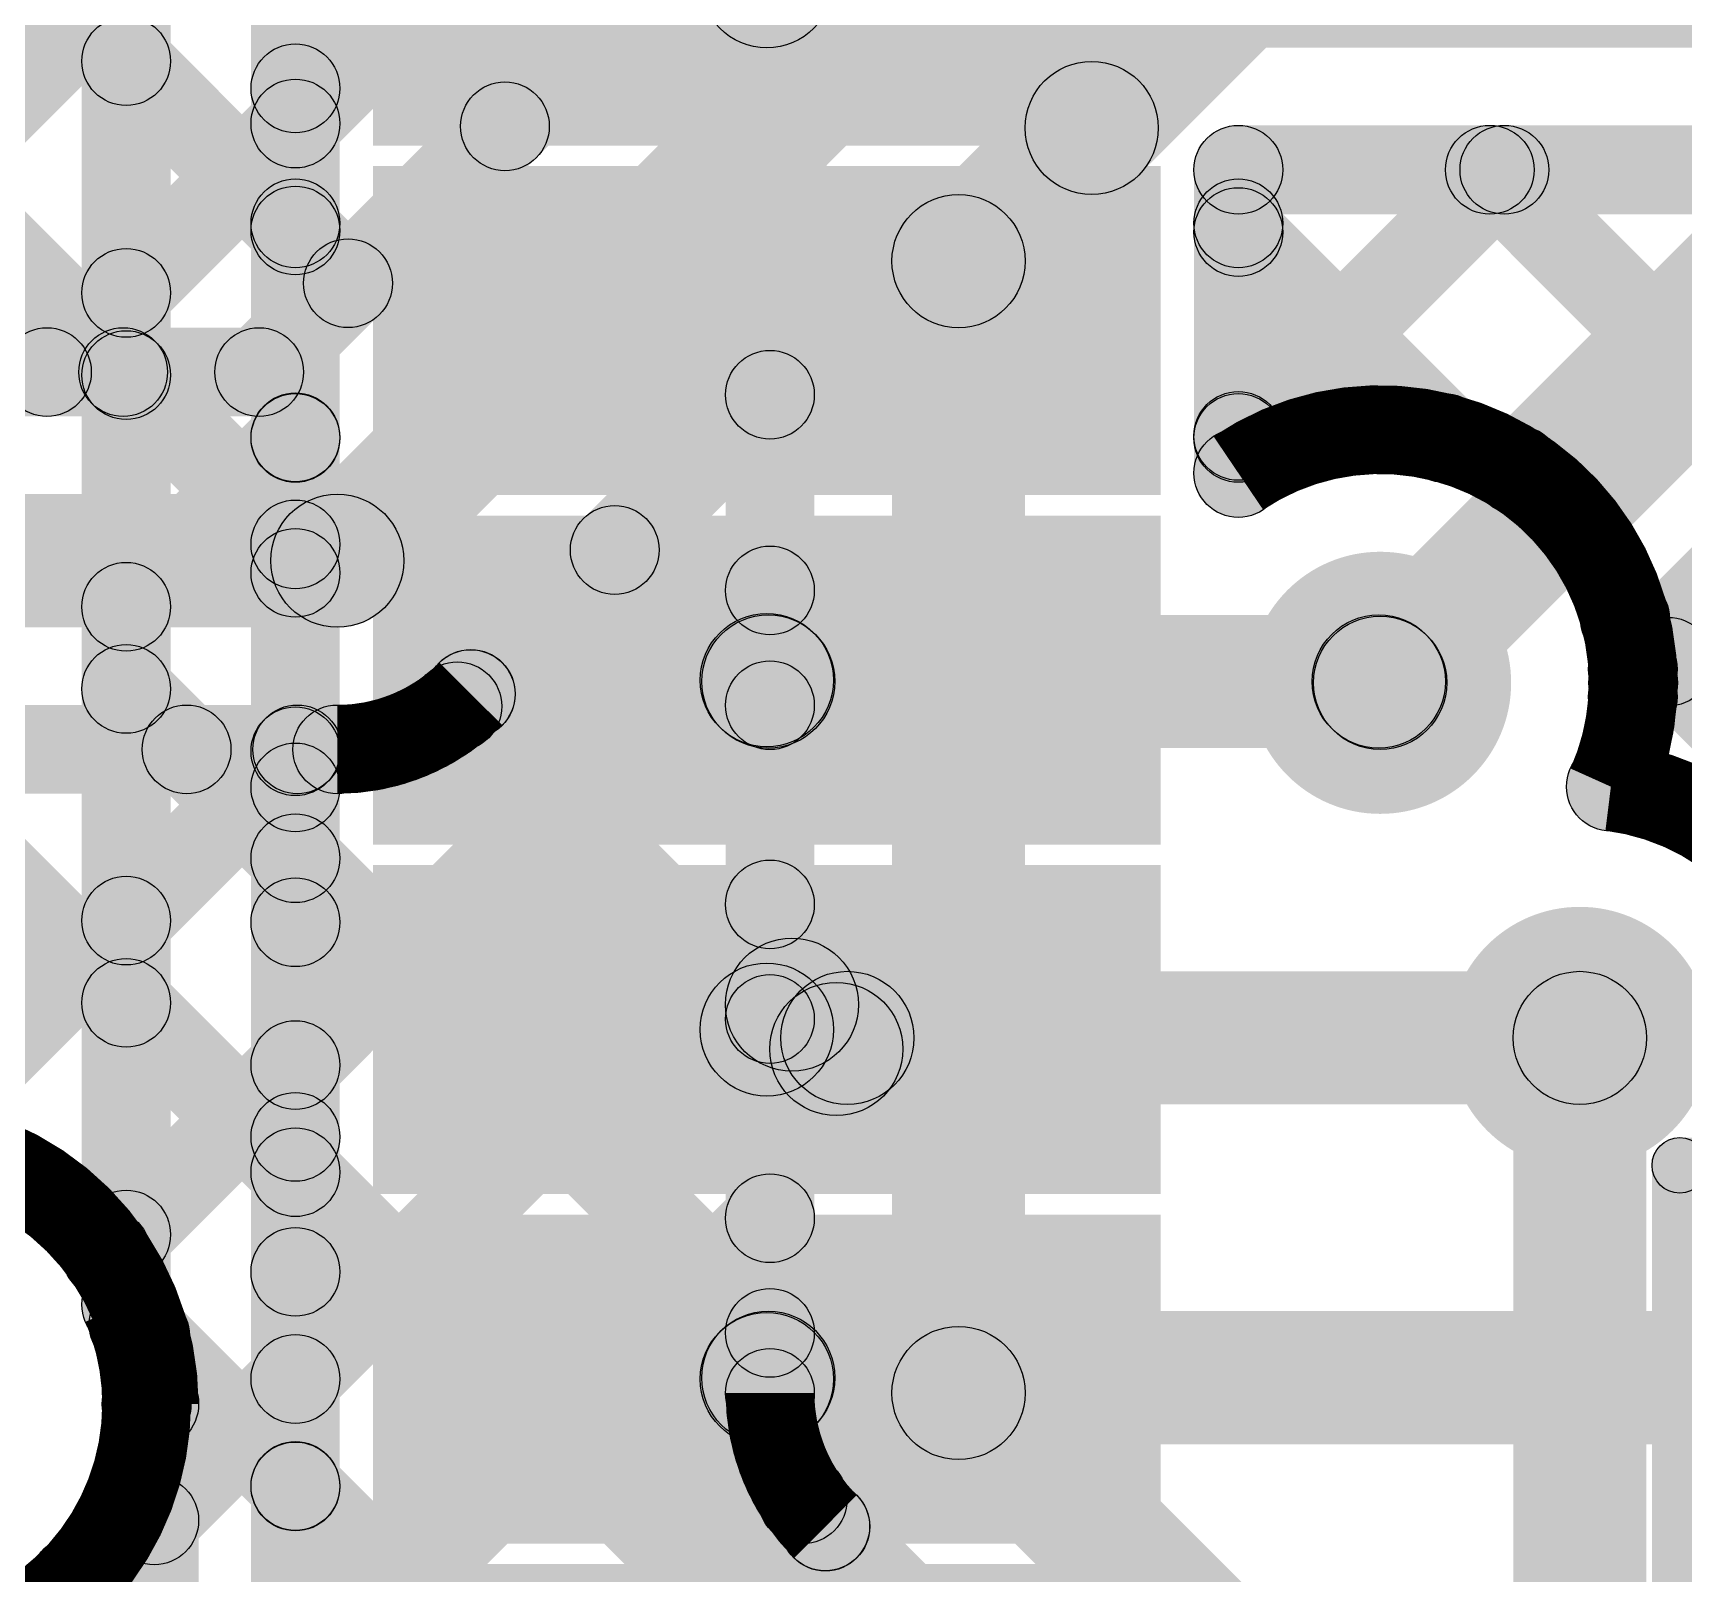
# Model space of a CAD drawing. Header units: millimetres. Extents: x -0.28 to 3.03, y -0.05 to 3.12.
# Drawn here: x 0.7106 to 0.8594, y 2.1537 to 2.2926 of the extents above; entities that cross this region are included whole.
import ezdxf

# ---------------------------------------------------------------- set-up
doc = ezdxf.new("R2010")
doc.units = ezdxf.units.MM
doc.header["$MEASUREMENT"] = 0
for name, color, linetype in [('BottomLayer', 5, 'Continuous'), ('TopLayer', 1, 'Continuous'), ('TopOverlay', 2, 'Continuous'), ('TopPaste', 8, 'Continuous'), ('TopSolder', 216, 'Continuous'), ('ViaHoleLayer', 16, 'Continuous')]:
    doc.layers.add(name, color=color, linetype=linetype)

# ---------------------------------------------------------------- blocks, each defined once
blk = doc.blocks.new('32_TQFP__7X7__28')
at = {"layer": 'TopLayer'}
for points in [[(-0.08957, -0.13583), (-0.06791, -0.13583), (-0.06791, -0.19882), (-0.08957, -0.19882)], [(-0.05807, -0.13583), (-0.03642, -0.13583), (-0.03642, -0.19882), (-0.05807, -0.19882)], [(-0.02657, -0.13583), (-0.00492, -0.13583), (-0.00492, -0.19882), (-0.02657, -0.19882)], [(0.00492, -0.13583), (0.02657, -0.13583), (0.02657, -0.19882), (0.00492, -0.19882)], [(0.03642, -0.13583), (0.05807, -0.13583), (0.05807, -0.19882), (0.03642, -0.19882)]]:
    blk.add_hatch(color=1, dxfattribs=at).paths.add_polyline_path(points)
at = {"layer": 'TopPaste'}
for points in [[(-0.08957, -0.13583), (-0.06791, -0.13583), (-0.06791, -0.19882), (-0.08957, -0.19882)], [(-0.05807, -0.13583), (-0.03642, -0.13583), (-0.03642, -0.19882), (-0.05807, -0.19882)], [(-0.02657, -0.13583), (-0.00492, -0.13583), (-0.00492, -0.19882), (-0.02657, -0.19882)], [(0.00492, -0.13583), (0.02657, -0.13583), (0.02657, -0.19882), (0.00492, -0.19882)], [(0.03642, -0.13583), (0.05807, -0.13583), (0.05807, -0.19882), (0.03642, -0.19882)]]:
    blk.add_hatch(color=8, dxfattribs=at).paths.add_polyline_path(points)
at = {"layer": 'TopSolder'}
for points in [[(-0.12506, -0.13183), (-0.09541, -0.13183), (-0.09541, -0.20282), (-0.12506, -0.20282)], [(-0.09357, -0.13183), (-0.06391, -0.13183), (-0.06391, -0.20282), (-0.09357, -0.20282)], [(-0.06207, -0.13183), (-0.03242, -0.13183), (-0.03242, -0.20282), (-0.06207, -0.20282)], [(-0.03057, -0.13183), (-0.00092, -0.13183), (-0.00092, -0.20282), (-0.03057, -0.20282)], [(0.00092, -0.13183), (0.03057, -0.13183), (0.03057, -0.20282), (0.00092, -0.20282)], [(0.03242, -0.13183), (0.06207, -0.13183), (0.06207, -0.20282), (0.03242, -0.20282)]]:
    blk.add_hatch(color=216, dxfattribs=at).paths.add_polyline_path(points)
blk = doc.blocks.new('R__0603_41')
at = {"layer": 'TopLayer'}
for points in [[(-0.015, 0.0175), (-0.015, -0.0175), (-0.045, -0.0175), (-0.045, 0.0175)], [(0.045, 0.0175), (0.045, -0.0175), (0.015, -0.0175), (0.015, 0.0175)]]:
    blk.add_hatch(color=1, dxfattribs=at).paths.add_polyline_path(points)
at = {"layer": 'TopOverlay'}
h = blk.add_hatch(color=2, dxfattribs=at)
edge = h.paths.add_edge_path()
edge.add_arc((-0.049, 0.021), 0.0025, 0, 360)
h = blk.add_hatch(color=2, dxfattribs=at)
edge = h.paths.add_edge_path()
edge.add_arc((-0.049, 0.021), 0.0025, 0, 360)
for points in [[(-0.049, 0.0185), (-0.049, 0.0235), (0.049, 0.0235), (0.049, 0.0185)], [(-0.0515, 0.021), (-0.0465, 0.021), (-0.0465, -0.021), (-0.0515, -0.021)], [(0.0465, 0.021), (0.0515, 0.021), (0.0515, -0.021), (0.0465, -0.021)], [(-0.049, -0.0235), (-0.049, -0.0185), (0.049, -0.0185), (0.049, -0.0235)]]:
    blk.add_hatch(color=2, dxfattribs=at).paths.add_polyline_path(points)
h = blk.add_hatch(color=2, dxfattribs=at)
edge = h.paths.add_edge_path()
edge.add_arc((0.049, 0.021), 0.0025, 0, 360)
h = blk.add_hatch(color=2, dxfattribs=at)
edge = h.paths.add_edge_path()
edge.add_arc((0.049, 0.021), 0.0025, 0, 360)
h = blk.add_hatch(color=2, dxfattribs=at)
edge = h.paths.add_edge_path()
edge.add_arc((-0.049, -0.021), 0.0025, 0, 360)
h = blk.add_hatch(color=2, dxfattribs=at)
edge = h.paths.add_edge_path()
edge.add_arc((-0.049, -0.021), 0.0025, 0, 360)
h = blk.add_hatch(color=2, dxfattribs=at)
edge = h.paths.add_edge_path()
edge.add_arc((0.049, -0.021), 0.0025, 0, 360)
h = blk.add_hatch(color=2, dxfattribs=at)
edge = h.paths.add_edge_path()
edge.add_arc((0.049, -0.021), 0.0025, 0, 360)
at = {"layer": 'TopPaste'}
for points in [[(-0.015, 0.0175), (-0.015, -0.0175), (-0.045, -0.0175), (-0.045, 0.0175)], [(0.045, 0.0175), (0.045, -0.0175), (0.015, -0.0175), (0.015, 0.0175)]]:
    blk.add_hatch(color=8, dxfattribs=at).paths.add_polyline_path(points)
at = {"layer": 'TopSolder'}
for points in [[(-0.011, 0.0215), (-0.011, -0.0215), (-0.049, -0.0215), (-0.049, 0.0215)], [(0.049, 0.0215), (0.049, -0.0215), (0.011, -0.0215), (0.011, 0.0215)]]:
    blk.add_hatch(color=216, dxfattribs=at).paths.add_polyline_path(points)
at = {"layer": 'TopOverlay'}
for centre in [(-0.049, 0.021), (-0.049, 0.021), (0.049, 0.021), (0.049, 0.021), (-0.049, -0.021), (-0.049, -0.021), (0.049, -0.021), (0.049, -0.021)]:
    blk.add_circle(centre, 0.0025, dxfattribs=at)

msp = doc.modelspace()

# ---------------------------------------------------------------- hatches: boundary and pattern name
at = {"layer": 'BottomLayer'}
for points in [[(0.74224, 2.24076), (0.73376, 2.24924), (0.97876, 2.49424), (0.98724, 2.48576)], [(0.81024, 2.27976), (0.80176, 2.28824), (0.98576, 2.47224), (0.99424, 2.46376)], [(0.83624, 2.22976), (0.82776, 2.23824), (1.02376, 2.43424), (1.03224, 2.42576)], [(0.8576, 2.22991), (0.85195, 2.23556), (1.03221, 2.41583), (1.03787, 2.41017)], [(0.56816, 2.40688), (0.57382, 2.41254), (0.72153, 2.26483), (0.71587, 2.25917)], [(0.73379, 2.25917), (0.72813, 2.26483), (0.77922, 2.31592), (0.78488, 2.31026)], [(0.68637, 2.25917), (0.68072, 2.26483), (0.73094, 2.31505), (0.7366, 2.3094)], [(0.69371, 2.30961), (0.69937, 2.31527), (0.7418, 2.27284), (0.73614, 2.26718)], [(0.71466, 2.25917), (0.709, 2.26483), (0.75923, 2.31505), (0.76488, 2.3094)], [(0.72221, 2.3094), (0.72787, 2.31505), (0.75594, 2.28698), (0.75028, 2.28133)], [(0.806, 2.278), (0.806, 2.29), (0.806, 2.29), (0.806, 2.278)], [(0.79824, 2.26776), (0.78976, 2.27624), (0.80176, 2.28824), (0.81024, 2.27976)], [(0.8, 2.17), (0.788, 2.17), (0.788, 2.272), (0.8, 2.272)], [(0.557, 2.258), (0.557, 2.266), (0.73096, 2.266), (0.73096, 2.258)], [(0.75287, 2.23017), (0.74721, 2.23583), (0.77417, 2.26279), (0.77983, 2.25713)], [(0.781, 2.17), (0.773, 2.17), (0.773, 2.25996), (0.781, 2.25996)], [(0.557, 2.239), (0.557, 2.251), (0.738, 2.251), (0.738, 2.239)], [(0.76018, 2.24314), (0.76584, 2.2488), (0.77983, 2.23481), (0.77417, 2.22916)], [(0.72004, 2.1797), (0.71438, 2.18536), (0.77417, 2.24515), (0.77983, 2.23949)], [(0.832, 2.228), (0.832, 2.24), (0.832, 2.24), (0.832, 2.228)], [(0.85511, 2.23307), (0.86077, 2.23873), (0.94363, 2.15586), (0.93797, 2.15021)], [(0.74599, 2.22906), (0.75164, 2.23471), (0.77983, 2.20653), (0.77417, 2.20087)], [(0.56404, 2.224), (0.56404, 2.232), (0.738, 2.232), (0.738, 2.224)], [(0.6933, 2.22517), (0.69896, 2.23083), (0.83583, 2.09396), (0.83017, 2.0883)], [(0.70171, 2.18965), (0.69605, 2.19531), (0.73157, 2.23083), (0.73723, 2.22517)], [(0.72159, 2.22517), (0.72724, 2.23083), (0.77983, 2.17824), (0.77417, 2.17259)], [(0.72433, 2.15571), (0.71867, 2.16136), (0.77417, 2.21686), (0.77983, 2.21121)], [(0.856, 2.06513), (0.844, 2.06513), (0.844, 2.202), (0.856, 2.202)], [(0.72433, 2.12742), (0.71867, 2.13308), (0.77417, 2.18858), (0.77983, 2.18292)], [(0.71785, 2.17234), (0.7235, 2.178), (0.83117, 2.07034), (0.82551, 2.06468)], [(0.78976, 2.16576), (0.79824, 2.17424), (0.82824, 2.14424), (0.81976, 2.13576)], [(0.7255, 2.12214), (0.7175, 2.12214), (0.7175, 2.169), (0.7255, 2.169)], [(0.33171, 1.70652), (0.32606, 1.71218), (0.77713, 2.16325), (0.78278, 2.15759)], [(0.77917, 2.15513), (0.78483, 2.16079), (0.80405, 2.14156), (0.7984, 2.13591)]]:
    msp.add_hatch(color=5, dxfattribs=at).paths.add_polyline_path(points)
h = msp.add_hatch(color=5, dxfattribs=at)
edge = h.paths.add_edge_path()
edge.add_arc((0.806, 2.284), 0.006, 0, 360)
h = msp.add_hatch(color=5, dxfattribs=at)
edge = h.paths.add_edge_path()
edge.add_arc((0.806, 2.284), 0.006, 0, 360)
h = msp.add_hatch(color=5, dxfattribs=at)
edge = h.paths.add_edge_path()
edge.add_arc((0.806, 2.284), 0.006, 0, 360)
h = msp.add_hatch(color=5, dxfattribs=at)
edge = h.paths.add_edge_path()
edge.add_arc((0.806, 2.284), 0.006, 0, 360)
h = msp.add_hatch(color=5, dxfattribs=at)
edge = h.paths.add_edge_path()
edge.add_arc((0.75311, 2.28415), 0.004, 0, 360)
h = msp.add_hatch(color=5, dxfattribs=at)
edge = h.paths.add_edge_path()
edge.add_arc((0.794, 2.272), 0.006, 0, 360)
h = msp.add_hatch(color=5, dxfattribs=at)
edge = h.paths.add_edge_path()
edge.add_arc((0.794, 2.272), 0.006, 0, 360)
h = msp.add_hatch(color=5, dxfattribs=at)
edge = h.paths.add_edge_path()
edge.add_arc((0.73897, 2.27001), 0.004, 0, 360)
h = msp.add_hatch(color=5, dxfattribs=at)
edge = h.paths.add_edge_path()
edge.add_arc((0.71183, 2.262), 0.004, 0, 360)
h = msp.add_hatch(color=5, dxfattribs=at)
edge = h.paths.add_edge_path()
edge.add_arc((0.7187, 2.262), 0.004, 0, 360)
h = msp.add_hatch(color=5, dxfattribs=at)
edge = h.paths.add_edge_path()
edge.add_arc((0.73096, 2.262), 0.004, 0, 360)
h = msp.add_hatch(color=5, dxfattribs=at)
edge = h.paths.add_edge_path()
edge.add_arc((0.73096, 2.262), 0.004, 0, 360)
h = msp.add_hatch(color=5, dxfattribs=at)
edge = h.paths.add_edge_path()
edge.add_arc((0.777, 2.25996), 0.004, 0, 360)
h = msp.add_hatch(color=5, dxfattribs=at)
edge = h.paths.add_edge_path()
edge.add_arc((0.777, 2.25996), 0.004, 0, 360)
h = msp.add_hatch(color=5, dxfattribs=at)
edge = h.paths.add_edge_path()
edge.add_arc((0.738, 2.245), 0.006, 0, 360)
h = msp.add_hatch(color=5, dxfattribs=at)
edge = h.paths.add_edge_path()
edge.add_arc((0.738, 2.245), 0.006, 0, 360)
h = msp.add_hatch(color=5, dxfattribs=at)
edge = h.paths.add_edge_path()
edge.add_arc((0.76301, 2.24597), 0.004, 0, 360)
h = msp.add_hatch(color=5, dxfattribs=at)
edge = h.paths.add_edge_path()
edge.add_arc((0.777, 2.24232), 0.004, 0, 360)
h = msp.add_hatch(color=5, dxfattribs=at)
edge = h.paths.add_edge_path()
edge.add_arc((0.832, 2.234), 0.01181, 0, 360)
h = msp.add_hatch(color=5, dxfattribs=at)
edge = h.paths.add_edge_path()
edge.add_arc((0.832, 2.234), 0.006, 0, 360)
h = msp.add_hatch(color=5, dxfattribs=at)
edge = h.paths.add_edge_path()
edge.add_arc((0.832, 2.234), 0.006, 0, 360)
h = msp.add_hatch(color=5, dxfattribs=at)
edge = h.paths.add_edge_path()
edge.add_arc((0.832, 2.234), 0.006, 0, 360)
h = msp.add_hatch(color=5, dxfattribs=at)
edge = h.paths.add_edge_path()
edge.add_arc((0.85794, 2.2359), 0.004, 0, 360)
h = msp.add_hatch(color=5, dxfattribs=at)
edge = h.paths.add_edge_path()
edge.add_arc((0.75002, 2.23298), 0.004, 0, 360)
h = msp.add_hatch(color=5, dxfattribs=at)
edge = h.paths.add_edge_path()
edge.add_arc((0.75004, 2.233), 0.004, 0, 360)
h = msp.add_hatch(color=5, dxfattribs=at)
edge = h.paths.add_edge_path()
edge.add_arc((0.75004, 2.233), 0.004, 0, 360)
h = msp.add_hatch(color=5, dxfattribs=at)
edge = h.paths.add_edge_path()
edge.add_arc((0.85478, 2.23273), 0.004, 0, 360)
h = msp.add_hatch(color=5, dxfattribs=at)
edge = h.paths.add_edge_path()
edge.add_arc((0.85478, 2.23273), 0.004, 0, 360)
h = msp.add_hatch(color=5, dxfattribs=at)
edge = h.paths.add_edge_path()
edge.add_arc((0.74882, 2.23188), 0.004, 0, 360)
h = msp.add_hatch(color=5, dxfattribs=at)
edge = h.paths.add_edge_path()
edge.add_arc((0.777, 2.23198), 0.004, 0, 360)
h = msp.add_hatch(color=5, dxfattribs=at)
edge = h.paths.add_edge_path()
edge.add_arc((0.72442, 2.228), 0.004, 0, 360)
h = msp.add_hatch(color=5, dxfattribs=at)
edge = h.paths.add_edge_path()
edge.add_arc((0.7344, 2.228), 0.004, 0, 360)
h = msp.add_hatch(color=5, dxfattribs=at)
edge = h.paths.add_edge_path()
edge.add_arc((0.738, 2.228), 0.004, 0, 360)
h = msp.add_hatch(color=5, dxfattribs=at)
edge = h.paths.add_edge_path()
edge.add_arc((0.738, 2.228), 0.004, 0, 360)
h = msp.add_hatch(color=5, dxfattribs=at)
edge = h.paths.add_edge_path()
edge.add_arc((0.738, 2.228), 0.004, 0, 360)
h = msp.add_hatch(color=5, dxfattribs=at)
edge = h.paths.add_edge_path()
edge.add_arc((0.8528, 2.22464), 0.004, 0, 360)
h = msp.add_hatch(color=5, dxfattribs=at)
edge = h.paths.add_edge_path()
edge.add_arc((0.8528, 2.22464), 0.004, 0, 360)
h = msp.add_hatch(color=5, dxfattribs=at)
edge = h.paths.add_edge_path()
edge.add_arc((0.777, 2.21403), 0.004, 0, 360)
h = msp.add_hatch(color=5, dxfattribs=at)
edge = h.paths.add_edge_path()
edge.add_arc((0.85, 2.202), 0.01181, 0, 360)
h = msp.add_hatch(color=5, dxfattribs=at)
edge = h.paths.add_edge_path()
edge.add_arc((0.777, 2.2037), 0.004, 0, 360)
h = msp.add_hatch(color=5, dxfattribs=at)
edge = h.paths.add_edge_path()
edge.add_arc((0.85, 2.202), 0.006, 0, 360)
h = msp.add_hatch(color=5, dxfattribs=at)
edge = h.paths.add_edge_path()
edge.add_arc((0.777, 2.18575), 0.004, 0, 360)
h = msp.add_hatch(color=5, dxfattribs=at)
edge = h.paths.add_edge_path()
edge.add_arc((0.71721, 2.18253), 0.004, 0, 360)
h = msp.add_hatch(color=5, dxfattribs=at)
edge = h.paths.add_edge_path()
edge.add_arc((0.72067, 2.17517), 0.004, 0, 360)
h = msp.add_hatch(color=5, dxfattribs=at)
edge = h.paths.add_edge_path()
edge.add_arc((0.777, 2.17542), 0.004, 0, 360)
h = msp.add_hatch(color=5, dxfattribs=at)
edge = h.paths.add_edge_path()
edge.add_arc((0.794, 2.17), 0.006, 0, 360)
h = msp.add_hatch(color=5, dxfattribs=at)
edge = h.paths.add_edge_path()
edge.add_arc((0.794, 2.17), 0.006, 0, 360)
h = msp.add_hatch(color=5, dxfattribs=at)
edge = h.paths.add_edge_path()
edge.add_arc((0.7215, 2.169), 0.004, 0, 360)
h = msp.add_hatch(color=5, dxfattribs=at)
edge = h.paths.add_edge_path()
edge.add_arc((0.7215, 2.169), 0.004, 0, 360)
h = msp.add_hatch(color=5, dxfattribs=at)
edge = h.paths.add_edge_path()
edge.add_arc((0.777, 2.17), 0.004, 0, 360)
h = msp.add_hatch(color=5, dxfattribs=at)
edge = h.paths.add_edge_path()
edge.add_arc((0.777, 2.17), 0.004, 0, 360)
h = msp.add_hatch(color=5, dxfattribs=at)
edge = h.paths.add_edge_path()
edge.add_arc((0.777, 2.17), 0.004, 0, 360)
h = msp.add_hatch(color=5, dxfattribs=at)
edge = h.paths.add_edge_path()
edge.add_arc((0.77996, 2.16042), 0.004, 0, 360)
h = msp.add_hatch(color=5, dxfattribs=at)
edge = h.paths.add_edge_path()
edge.add_arc((0.7215, 2.15853), 0.004, 0, 360)
h = msp.add_hatch(color=5, dxfattribs=at)
edge = h.paths.add_edge_path()
edge.add_arc((0.78198, 2.15798), 0.004, 0, 360)
h = msp.add_hatch(color=5, dxfattribs=at)
edge = h.paths.add_edge_path()
edge.add_arc((0.782, 2.15796), 0.004, 0, 360)
h = msp.add_hatch(color=5, dxfattribs=at)
edge = h.paths.add_edge_path()
edge.add_arc((0.782, 2.15796), 0.004, 0, 360)
at = {"layer": 'TopLayer'}
for points in [[(0.72297, 2.17799), (0.71497, 2.17799), (0.71497, 2.32347), (0.72297, 2.32347)], [(0.73823, 2.28757), (0.73023, 2.28757), (0.73023, 2.3069), (0.73823, 2.3069)], [(0.77672, 2.29123), (0.77672, 2.30323), (1.03477, 2.30323), (1.03477, 2.29123)], [(0.71614, 2.28719), (0.72179, 2.29285), (0.73706, 2.27758), (0.7314, 2.27193)], [(0.73823, 2.27541), (0.73023, 2.27541), (0.73023, 2.28757), (0.73823, 2.28757)], [(0.73823, 2.27541), (0.73023, 2.27541), (0.73023, 2.28757), (0.73823, 2.28757)], [(0.72179, 2.26631), (0.71614, 2.27197), (0.7314, 2.28723), (0.73706, 2.28157)], [(0.82205, 2.25343), (0.81639, 2.25908), (0.84037, 2.28306), (0.84603, 2.27741)], [(0.81922, 2.27623), (0.81922, 2.28423), (1.02772, 2.28423), (1.02772, 2.27623)], [(0.83906, 2.27741), (0.84471, 2.28306), (0.91627, 2.21151), (0.91061, 2.20585)], [(0.84723, 2.25032), (0.84157, 2.25598), (0.86866, 2.28306), (0.87431, 2.27741)], [(0.85761, 2.23241), (0.85195, 2.23807), (0.89694, 2.28306), (0.9026, 2.27741)], [(0.82322, 2.27541), (0.81522, 2.27541), (0.81522, 2.28023), (0.82322, 2.28023)], [(0.82322, 2.27541), (0.81522, 2.27541), (0.81522, 2.28023), (0.82322, 2.28023)], [(0.81639, 2.27179), (0.82205, 2.27744), (0.84059, 2.2589), (0.83494, 2.25324)], [(0.73823, 2.25607), (0.73023, 2.25607), (0.73023, 2.27541), (0.73823, 2.27541)], [(0.82322, 2.25607), (0.81522, 2.25607), (0.81522, 2.27541), (0.82322, 2.27541)], [(0.71614, 2.2589), (0.72179, 2.26456), (0.73706, 2.2493), (0.7314, 2.24364)], [(0.72179, 2.23802), (0.71614, 2.24368), (0.7314, 2.25894), (0.73706, 2.25329)], [(0.73823, 2.24391), (0.73023, 2.24391), (0.73023, 2.25607), (0.73823, 2.25607)], [(0.73823, 2.24391), (0.73023, 2.24391), (0.73023, 2.25607), (0.73823, 2.25607)], [(0.82322, 2.2529), (0.81522, 2.2529), (0.81522, 2.25607), (0.82322, 2.25607)], [(0.82322, 2.2529), (0.81522, 2.2529), (0.81522, 2.25607), (0.82322, 2.25607)], [(0.73823, 2.22457), (0.73023, 2.22457), (0.73023, 2.24391), (0.73823, 2.24391)], [(0.85124, 2.23694), (0.8569, 2.24259), (0.89916, 2.20034), (0.8935, 2.19468)], [(0.77685, 2.22812), (0.77685, 2.24012), (0.83188, 2.24012), (0.83188, 2.22812)], [(0.77248, 2.23), (0.78097, 2.23849), (0.78109, 2.23836), (0.7726, 2.22988)], [(0.82764, 2.22988), (0.83612, 2.23836), (0.83624, 2.23824), (0.82776, 2.22976)], [(0.71614, 2.23062), (0.72179, 2.23628), (0.73706, 2.22102), (0.7314, 2.21536)], [(0.72179, 2.20974), (0.71614, 2.2154), (0.7314, 2.23066), (0.73706, 2.225)], [(0.73823, 2.21242), (0.73023, 2.21242), (0.73023, 2.22457), (0.73823, 2.22457)], [(0.73823, 2.21242), (0.73023, 2.21242), (0.73023, 2.22457), (0.73823, 2.22457)], [(0.73823, 2.19308), (0.73023, 2.19308), (0.73023, 2.21242), (0.73823, 2.21242)], [(0.78097, 2.1985), (0.77248, 2.20699), (0.77474, 2.20924), (0.78322, 2.20076)], [(0.77474, 2.20076), (0.78322, 2.20924), (0.78722, 2.20524), (0.77874, 2.19676)], [(0.71614, 2.20234), (0.72179, 2.20799), (0.73706, 2.19273), (0.7314, 2.18707)], [(0.78398, 2.196), (0.78398, 2.208), (0.85, 2.208), (0.85, 2.196)], [(0.78722, 2.19676), (0.77874, 2.20524), (0.77974, 2.20624), (0.78822, 2.19776)], [(0.72179, 2.18146), (0.71614, 2.18711), (0.7314, 2.20238), (0.73706, 2.19672)], [(0.73823, 2.18092), (0.73023, 2.18092), (0.73023, 2.19308), (0.73823, 2.19308)], [(0.73823, 2.18092), (0.73023, 2.18092), (0.73023, 2.19308), (0.73823, 2.19308)], [(0.73823, 2.16158), (0.73023, 2.16158), (0.73023, 2.18092), (0.73823, 2.18092)], [(0.71682, 2.17337), (0.72247, 2.17903), (0.73706, 2.16445), (0.7314, 2.15879)], [(0.77685, 2.16538), (0.77685, 2.17738), (0.87988, 2.17738), (0.87988, 2.16538)], [(0.78097, 2.16701), (0.77248, 2.17549), (0.77261, 2.17562), (0.7811, 2.16714)], [(0.69096, 2.12234), (0.6853, 2.12799), (0.7314, 2.17409), (0.73706, 2.16843)], [(0.73823, 2.14942), (0.73023, 2.14942), (0.73023, 2.16158), (0.73823, 2.16158)], [(0.73823, 2.14942), (0.73023, 2.14942), (0.73023, 2.16158), (0.73823, 2.16158)], [(0.71158, 2.15033), (0.71724, 2.15598), (0.73706, 2.13616), (0.7314, 2.13051)]]:
    msp.add_hatch(color=1, dxfattribs=at).paths.add_polyline_path(points)
h = msp.add_hatch(color=1, dxfattribs=at)
edge = h.paths.add_edge_path()
edge.add_arc((0.77672, 2.29723), 0.006, 0, 360)
h = msp.add_hatch(color=1, dxfattribs=at)
edge = h.paths.add_edge_path()
edge.add_arc((0.71897, 2.29002), 0.004, 0, 360)
h = msp.add_hatch(color=1, dxfattribs=at)
edge = h.paths.add_edge_path()
edge.add_arc((0.73423, 2.28757), 0.004, 0, 360)
h = msp.add_hatch(color=1, dxfattribs=at)
edge = h.paths.add_edge_path()
edge.add_arc((0.73423, 2.28757), 0.004, 0, 360)
h = msp.add_hatch(color=1, dxfattribs=at)
edge = h.paths.add_edge_path()
edge.add_arc((0.73423, 2.28757), 0.004, 0, 360)
h = msp.add_hatch(color=1, dxfattribs=at)
edge = h.paths.add_edge_path()
edge.add_arc((0.73423, 2.2844), 0.004, 0, 360)
h = msp.add_hatch(color=1, dxfattribs=at)
edge = h.paths.add_edge_path()
edge.add_arc((0.81922, 2.28023), 0.004, 0, 360)
h = msp.add_hatch(color=1, dxfattribs=at)
edge = h.paths.add_edge_path()
edge.add_arc((0.81922, 2.28023), 0.004, 0, 360)
h = msp.add_hatch(color=1, dxfattribs=at)
edge = h.paths.add_edge_path()
edge.add_arc((0.81922, 2.28023), 0.004, 0, 360)
h = msp.add_hatch(color=1, dxfattribs=at)
edge = h.paths.add_edge_path()
edge.add_arc((0.84189, 2.28023), 0.004, 0, 360)
h = msp.add_hatch(color=1, dxfattribs=at)
edge = h.paths.add_edge_path()
edge.add_arc((0.8432, 2.28023), 0.004, 0, 360)
h = msp.add_hatch(color=1, dxfattribs=at)
edge = h.paths.add_edge_path()
edge.add_arc((0.73423, 2.27541), 0.004, 0, 360)
h = msp.add_hatch(color=1, dxfattribs=at)
edge = h.paths.add_edge_path()
edge.add_arc((0.73423, 2.27541), 0.004, 0, 360)
h = msp.add_hatch(color=1, dxfattribs=at)
edge = h.paths.add_edge_path()
edge.add_arc((0.73423, 2.27541), 0.004, 0, 360)
h = msp.add_hatch(color=1, dxfattribs=at)
edge = h.paths.add_edge_path()
edge.add_arc((0.73423, 2.27476), 0.004, 0, 360)
h = msp.add_hatch(color=1, dxfattribs=at)
edge = h.paths.add_edge_path()
edge.add_arc((0.81922, 2.27541), 0.004, 0, 360)
h = msp.add_hatch(color=1, dxfattribs=at)
edge = h.paths.add_edge_path()
edge.add_arc((0.81922, 2.27541), 0.004, 0, 360)
h = msp.add_hatch(color=1, dxfattribs=at)
edge = h.paths.add_edge_path()
edge.add_arc((0.81922, 2.27541), 0.004, 0, 360)
h = msp.add_hatch(color=1, dxfattribs=at)
edge = h.paths.add_edge_path()
edge.add_arc((0.81922, 2.27462), 0.004, 0, 360)
h = msp.add_hatch(color=1, dxfattribs=at)
edge = h.paths.add_edge_path()
edge.add_arc((0.71897, 2.26914), 0.004, 0, 360)
h = msp.add_hatch(color=1, dxfattribs=at)
edge = h.paths.add_edge_path()
edge.add_arc((0.71897, 2.26173), 0.004, 0, 360)
h = msp.add_hatch(color=1, dxfattribs=at)
edge = h.paths.add_edge_path()
edge.add_arc((0.73423, 2.25612), 0.004, 0, 360)
h = msp.add_hatch(color=1, dxfattribs=at)
edge = h.paths.add_edge_path()
edge.add_arc((0.73423, 2.25607), 0.004, 0, 360)
h = msp.add_hatch(color=1, dxfattribs=at)
edge = h.paths.add_edge_path()
edge.add_arc((0.73423, 2.25607), 0.004, 0, 360)
h = msp.add_hatch(color=1, dxfattribs=at)
edge = h.paths.add_edge_path()
edge.add_arc((0.73423, 2.25607), 0.004, 0, 360)
h = msp.add_hatch(color=1, dxfattribs=at)
edge = h.paths.add_edge_path()
edge.add_arc((0.81922, 2.25625), 0.004, 0, 360)
h = msp.add_hatch(color=1, dxfattribs=at)
edge = h.paths.add_edge_path()
edge.add_arc((0.81922, 2.25607), 0.004, 0, 360)
h = msp.add_hatch(color=1, dxfattribs=at)
edge = h.paths.add_edge_path()
edge.add_arc((0.81922, 2.25607), 0.004, 0, 360)
h = msp.add_hatch(color=1, dxfattribs=at)
edge = h.paths.add_edge_path()
edge.add_arc((0.81922, 2.25607), 0.004, 0, 360)
h = msp.add_hatch(color=1, dxfattribs=at)
edge = h.paths.add_edge_path()
edge.add_arc((0.83777, 2.25607), 0.004, 0, 360)
h = msp.add_hatch(color=1, dxfattribs=at)
edge = h.paths.add_edge_path()
edge.add_arc((0.81922, 2.2529), 0.004, 0, 360)
h = msp.add_hatch(color=1, dxfattribs=at)
edge = h.paths.add_edge_path()
edge.add_arc((0.81922, 2.2529), 0.004, 0, 360)
h = msp.add_hatch(color=1, dxfattribs=at)
edge = h.paths.add_edge_path()
edge.add_arc((0.81922, 2.2529), 0.004, 0, 360)
h = msp.add_hatch(color=1, dxfattribs=at)
edge = h.paths.add_edge_path()
edge.add_arc((0.8444, 2.25315), 0.004, 0, 360)
h = msp.add_hatch(color=1, dxfattribs=at)
edge = h.paths.add_edge_path()
edge.add_arc((0.73423, 2.24647), 0.004, 0, 360)
h = msp.add_hatch(color=1, dxfattribs=at)
edge = h.paths.add_edge_path()
edge.add_arc((0.73423, 2.24391), 0.004, 0, 360)
h = msp.add_hatch(color=1, dxfattribs=at)
edge = h.paths.add_edge_path()
edge.add_arc((0.73423, 2.24391), 0.004, 0, 360)
h = msp.add_hatch(color=1, dxfattribs=at)
edge = h.paths.add_edge_path()
edge.add_arc((0.73423, 2.24391), 0.004, 0, 360)
h = msp.add_hatch(color=1, dxfattribs=at)
edge = h.paths.add_edge_path()
edge.add_arc((0.832, 2.234), 0.01181, 0, 360)
h = msp.add_hatch(color=1, dxfattribs=at)
edge = h.paths.add_edge_path()
edge.add_arc((0.71897, 2.24085), 0.004, 0, 360)
h = msp.add_hatch(color=1, dxfattribs=at)
edge = h.paths.add_edge_path()
edge.add_arc((0.85407, 2.23977), 0.004, 0, 360)
h = msp.add_hatch(color=1, dxfattribs=at)
edge = h.paths.add_edge_path()
edge.add_arc((0.77672, 2.23424), 0.006, 0, 360)
h = msp.add_hatch(color=1, dxfattribs=at)
edge = h.paths.add_edge_path()
edge.add_arc((0.77685, 2.23412), 0.006, 0, 360)
h = msp.add_hatch(color=1, dxfattribs=at)
edge = h.paths.add_edge_path()
edge.add_arc((0.77685, 2.23412), 0.006, 0, 360)
h = msp.add_hatch(color=1, dxfattribs=at)
edge = h.paths.add_edge_path()
edge.add_arc((0.83188, 2.23412), 0.006, 0, 360)
h = msp.add_hatch(color=1, dxfattribs=at)
edge = h.paths.add_edge_path()
edge.add_arc((0.83188, 2.23412), 0.006, 0, 360)
h = msp.add_hatch(color=1, dxfattribs=at)
edge = h.paths.add_edge_path()
edge.add_arc((0.832, 2.234), 0.006, 0, 360)
h = msp.add_hatch(color=1, dxfattribs=at)
edge = h.paths.add_edge_path()
edge.add_arc((0.85478, 2.23524), 0.004, 0, 360)
h = msp.add_hatch(color=1, dxfattribs=at)
edge = h.paths.add_edge_path()
edge.add_arc((0.71897, 2.23345), 0.004, 0, 360)
h = msp.add_hatch(color=1, dxfattribs=at)
edge = h.paths.add_edge_path()
edge.add_arc((0.85481, 2.234), 0.004, 0, 360)
h = msp.add_hatch(color=1, dxfattribs=at)
edge = h.paths.add_edge_path()
edge.add_arc((0.85481, 2.234), 0.004, 0, 360)
h = msp.add_hatch(color=1, dxfattribs=at)
edge = h.paths.add_edge_path()
edge.add_arc((0.73423, 2.22783), 0.004, 0, 360)
h = msp.add_hatch(color=1, dxfattribs=at)
edge = h.paths.add_edge_path()
edge.add_arc((0.73423, 2.22457), 0.004, 0, 360)
h = msp.add_hatch(color=1, dxfattribs=at)
edge = h.paths.add_edge_path()
edge.add_arc((0.73423, 2.22457), 0.004, 0, 360)
h = msp.add_hatch(color=1, dxfattribs=at)
edge = h.paths.add_edge_path()
edge.add_arc((0.73423, 2.22457), 0.004, 0, 360)
h = msp.add_hatch(color=1, dxfattribs=at)
edge = h.paths.add_edge_path()
edge.add_arc((0.8528, 2.22464), 0.004, 0, 360)
h = msp.add_hatch(color=1, dxfattribs=at)
edge = h.paths.add_edge_path()
edge.add_arc((0.8528, 2.22464), 0.004, 0, 360)
h = msp.add_hatch(color=1, dxfattribs=at)
edge = h.paths.add_edge_path()
edge.add_arc((0.73423, 2.21819), 0.004, 0, 360)
h = msp.add_hatch(color=1, dxfattribs=at)
edge = h.paths.add_edge_path()
edge.add_arc((0.71897, 2.21257), 0.004, 0, 360)
h = msp.add_hatch(color=1, dxfattribs=at)
edge = h.paths.add_edge_path()
edge.add_arc((0.73423, 2.21242), 0.004, 0, 360)
h = msp.add_hatch(color=1, dxfattribs=at)
edge = h.paths.add_edge_path()
edge.add_arc((0.73423, 2.21242), 0.004, 0, 360)
h = msp.add_hatch(color=1, dxfattribs=at)
edge = h.paths.add_edge_path()
edge.add_arc((0.73423, 2.21242), 0.004, 0, 360)
h = msp.add_hatch(color=1, dxfattribs=at)
edge = h.paths.add_edge_path()
edge.add_arc((0.85, 2.202), 0.01181, 0, 360)
h = msp.add_hatch(color=1, dxfattribs=at)
edge = h.paths.add_edge_path()
edge.add_arc((0.77898, 2.205), 0.006, 0, 360)
h = msp.add_hatch(color=1, dxfattribs=at)
edge = h.paths.add_edge_path()
edge.add_arc((0.77898, 2.205), 0.006, 0, 360)
h = msp.add_hatch(color=1, dxfattribs=at)
edge = h.paths.add_edge_path()
edge.add_arc((0.71897, 2.20516), 0.004, 0, 360)
h = msp.add_hatch(color=1, dxfattribs=at)
edge = h.paths.add_edge_path()
edge.add_arc((0.77672, 2.20275), 0.006, 0, 360)
h = msp.add_hatch(color=1, dxfattribs=at)
edge = h.paths.add_edge_path()
edge.add_arc((0.78298, 2.201), 0.006, 0, 360)
h = msp.add_hatch(color=1, dxfattribs=at)
edge = h.paths.add_edge_path()
edge.add_arc((0.78298, 2.201), 0.006, 0, 360)
h = msp.add_hatch(color=1, dxfattribs=at)
edge = h.paths.add_edge_path()
edge.add_arc((0.78398, 2.202), 0.006, 0, 360)
h = msp.add_hatch(color=1, dxfattribs=at)
edge = h.paths.add_edge_path()
edge.add_arc((0.78398, 2.202), 0.006, 0, 360)
h = msp.add_hatch(color=1, dxfattribs=at)
edge = h.paths.add_edge_path()
edge.add_arc((0.85, 2.202), 0.006, 0, 360)
h = msp.add_hatch(color=1, dxfattribs=at)
edge = h.paths.add_edge_path()
edge.add_arc((0.73423, 2.19955), 0.004, 0, 360)
h = msp.add_hatch(color=1, dxfattribs=at)
edge = h.paths.add_edge_path()
edge.add_arc((0.73423, 2.19308), 0.004, 0, 360)
h = msp.add_hatch(color=1, dxfattribs=at)
edge = h.paths.add_edge_path()
edge.add_arc((0.73423, 2.19308), 0.004, 0, 360)
h = msp.add_hatch(color=1, dxfattribs=at)
edge = h.paths.add_edge_path()
edge.add_arc((0.73423, 2.19308), 0.004, 0, 360)
h = msp.add_hatch(color=1, dxfattribs=at)
edge = h.paths.add_edge_path()
edge.add_arc((0.73423, 2.1899), 0.004, 0, 360)
h = msp.add_hatch(color=1, dxfattribs=at)
edge = h.paths.add_edge_path()
edge.add_arc((0.71897, 2.18428), 0.004, 0, 360)
h = msp.add_hatch(color=1, dxfattribs=at)
edge = h.paths.add_edge_path()
edge.add_arc((0.73423, 2.18092), 0.004, 0, 360)
h = msp.add_hatch(color=1, dxfattribs=at)
edge = h.paths.add_edge_path()
edge.add_arc((0.73423, 2.18092), 0.004, 0, 360)
h = msp.add_hatch(color=1, dxfattribs=at)
edge = h.paths.add_edge_path()
edge.add_arc((0.73423, 2.18092), 0.004, 0, 360)
h = msp.add_hatch(color=1, dxfattribs=at)
edge = h.paths.add_edge_path()
edge.add_arc((0.71897, 2.17799), 0.004, 0, 360)
h = msp.add_hatch(color=1, dxfattribs=at)
edge = h.paths.add_edge_path()
edge.add_arc((0.71897, 2.17799), 0.004, 0, 360)
h = msp.add_hatch(color=1, dxfattribs=at)
edge = h.paths.add_edge_path()
edge.add_arc((0.71964, 2.1762), 0.004, 0, 360)
h = msp.add_hatch(color=1, dxfattribs=at)
edge = h.paths.add_edge_path()
edge.add_arc((0.77672, 2.17125), 0.006, 0, 360)
h = msp.add_hatch(color=1, dxfattribs=at)
edge = h.paths.add_edge_path()
edge.add_arc((0.77685, 2.17138), 0.006, 0, 360)
h = msp.add_hatch(color=1, dxfattribs=at)
edge = h.paths.add_edge_path()
edge.add_arc((0.77685, 2.17138), 0.006, 0, 360)
h = msp.add_hatch(color=1, dxfattribs=at)
edge = h.paths.add_edge_path()
edge.add_arc((0.73423, 2.17126), 0.004, 0, 360)
h = msp.add_hatch(color=1, dxfattribs=at)
edge = h.paths.add_edge_path()
edge.add_arc((0.72081, 2.169), 0.004, 0, 360)
h = msp.add_hatch(color=1, dxfattribs=at)
edge = h.paths.add_edge_path()
edge.add_arc((0.72081, 2.169), 0.004, 0, 360)
h = msp.add_hatch(color=1, dxfattribs=at)
edge = h.paths.add_edge_path()
edge.add_arc((0.73423, 2.16162), 0.004, 0, 360)
h = msp.add_hatch(color=1, dxfattribs=at)
edge = h.paths.add_edge_path()
edge.add_arc((0.73423, 2.16158), 0.004, 0, 360)
h = msp.add_hatch(color=1, dxfattribs=at)
edge = h.paths.add_edge_path()
edge.add_arc((0.73423, 2.16158), 0.004, 0, 360)
h = msp.add_hatch(color=1, dxfattribs=at)
edge = h.paths.add_edge_path()
edge.add_arc((0.73423, 2.16158), 0.004, 0, 360)
h = msp.add_hatch(color=1, dxfattribs=at)
edge = h.paths.add_edge_path()
edge.add_arc((0.71441, 2.15315), 0.004, 0, 360)
at = {"layer": 'ViaHoleLayer'}
h = msp.add_hatch(color=16, dxfattribs=at)
edge = h.paths.add_edge_path()
edge.add_arc((0.832, 2.234), 0.00591, 0, 360)
h = msp.add_hatch(color=16, dxfattribs=at)
edge = h.paths.add_edge_path()
edge.add_arc((0.85, 2.202), 0.00591, 0, 360)

# ---------------------------------------------------------------- linework, layer by layer
at = {"layer": 'BottomLayer', "const_width": 0.008}
for points in [[(0.75004, 2.233, -0.199327), (0.738, 2.228)], [(0.75002, 2.23298, -0.198912), (0.738, 2.228)], [(0.85478, 2.23273, -0.092102), (0.8528, 2.22464)], [(0.8528, 2.22464, -0.378594), (0.87281, 2.202)], [(0.6745, 2.169, -1), (0.7215, 2.169)], [(0.78198, 2.15798, -0.198912), (0.777, 2.17)], [(0.782, 2.15796, -0.199327), (0.777, 2.17)]]:
    msp.add_lwpolyline(points, format="xyb", dxfattribs=at)
at = {"layer": 'BottomLayer'}
for centre, radius in [((0.806, 2.284), 0.006), ((0.806, 2.284), 0.006), ((0.806, 2.284), 0.006), ((0.806, 2.284), 0.006), ((0.75311, 2.28415), 0.004), ((0.794, 2.272), 0.006), ((0.794, 2.272), 0.006), ((0.73897, 2.27001), 0.004), ((0.71183, 2.262), 0.004), ((0.7187, 2.262), 0.004), ((0.73096, 2.262), 0.004), ((0.73096, 2.262), 0.004), ((0.777, 2.25996), 0.004), ((0.777, 2.25996), 0.004), ((0.738, 2.245), 0.006), ((0.738, 2.245), 0.006), ((0.76301, 2.24597), 0.004), ((0.777, 2.24232), 0.004), ((0.832, 2.234), 0.006), ((0.832, 2.234), 0.006), ((0.832, 2.234), 0.006), ((0.85794, 2.2359), 0.004), ((0.75002, 2.23298), 0.004), ((0.75004, 2.233), 0.004), ((0.75004, 2.233), 0.004), ((0.85478, 2.23273), 0.004), ((0.85478, 2.23273), 0.004), ((0.74882, 2.23188), 0.004), ((0.777, 2.23198), 0.004), ((0.72442, 2.228), 0.004), ((0.7344, 2.228), 0.004), ((0.738, 2.228), 0.004), ((0.738, 2.228), 0.004), ((0.738, 2.228), 0.004), ((0.8528, 2.22464), 0.004), ((0.8528, 2.22464), 0.004), ((0.777, 2.21403), 0.004), ((0.777, 2.2037), 0.004), ((0.85, 2.202), 0.006), ((0.777, 2.18575), 0.004), ((0.71721, 2.18253), 0.004), ((0.72067, 2.17517), 0.004), ((0.777, 2.17542), 0.004), ((0.794, 2.17), 0.006), ((0.794, 2.17), 0.006), ((0.7215, 2.169), 0.004), ((0.7215, 2.169), 0.004), ((0.777, 2.17), 0.004), ((0.777, 2.17), 0.004), ((0.777, 2.17), 0.004), ((0.77996, 2.16042), 0.004), ((0.7215, 2.15853), 0.004), ((0.78198, 2.15798), 0.004), ((0.782, 2.15796), 0.004), ((0.782, 2.15796), 0.004)]:
    msp.add_circle(centre, radius, dxfattribs=at)
at = {"layer": 'TopLayer', "const_width": 0.008}
for points in [[(0.81922, 2.2529, -0.601288), (0.85481, 2.234)], [(0.85481, 2.234, -0.106119), (0.8528, 2.22464)], [(0.8528, 2.22464, -0.378594), (0.87281, 2.202)], [(0.71897, 2.17799, -0.101576), (0.72081, 2.169)], [(0.72081, 2.169, -0.30566), (0.70655, 2.14785)]]:
    msp.add_lwpolyline(points, format="xyb", dxfattribs=at)
at = {"layer": 'TopLayer'}
for centre, radius in [((0.77672, 2.29723), 0.006), ((0.71897, 2.29002), 0.004), ((0.73423, 2.28757), 0.004), ((0.73423, 2.28757), 0.004), ((0.73423, 2.28757), 0.004), ((0.73423, 2.2844), 0.004), ((0.81922, 2.28023), 0.004), ((0.81922, 2.28023), 0.004), ((0.81922, 2.28023), 0.004), ((0.84189, 2.28023), 0.004), ((0.8432, 2.28023), 0.004), ((0.73423, 2.27541), 0.004), ((0.73423, 2.27541), 0.004), ((0.73423, 2.27541), 0.004), ((0.73423, 2.27476), 0.004), ((0.81922, 2.27541), 0.004), ((0.81922, 2.27541), 0.004), ((0.81922, 2.27541), 0.004), ((0.81922, 2.27462), 0.004), ((0.71897, 2.26914), 0.004), ((0.71897, 2.26173), 0.004), ((0.73423, 2.25612), 0.004), ((0.73423, 2.25607), 0.004), ((0.73423, 2.25607), 0.004), ((0.73423, 2.25607), 0.004), ((0.81922, 2.25625), 0.004), ((0.81922, 2.25607), 0.004), ((0.81922, 2.25607), 0.004), ((0.81922, 2.25607), 0.004), ((0.83777, 2.25607), 0.004), ((0.81922, 2.2529), 0.004), ((0.81922, 2.2529), 0.004), ((0.81922, 2.2529), 0.004), ((0.8444, 2.25315), 0.004), ((0.73423, 2.24647), 0.004), ((0.73423, 2.24391), 0.004), ((0.73423, 2.24391), 0.004), ((0.73423, 2.24391), 0.004), ((0.71897, 2.24085), 0.004), ((0.85407, 2.23977), 0.004), ((0.77672, 2.23424), 0.006), ((0.77685, 2.23412), 0.006), ((0.77685, 2.23412), 0.006), ((0.83188, 2.23412), 0.006), ((0.83188, 2.23412), 0.006), ((0.832, 2.234), 0.006), ((0.85478, 2.23524), 0.004), ((0.71897, 2.23345), 0.004), ((0.85481, 2.234), 0.004), ((0.85481, 2.234), 0.004), ((0.73423, 2.22783), 0.004), ((0.73423, 2.22457), 0.004), ((0.73423, 2.22457), 0.004), ((0.73423, 2.22457), 0.004), ((0.8528, 2.22464), 0.004), ((0.8528, 2.22464), 0.004), ((0.73423, 2.21819), 0.004), ((0.71897, 2.21257), 0.004), ((0.73423, 2.21242), 0.004), ((0.73423, 2.21242), 0.004), ((0.73423, 2.21242), 0.004), ((0.77898, 2.205), 0.006), ((0.77898, 2.205), 0.006), ((0.71897, 2.20516), 0.004), ((0.77672, 2.20275), 0.006), ((0.78298, 2.201), 0.006), ((0.78298, 2.201), 0.006), ((0.78398, 2.202), 0.006), ((0.78398, 2.202), 0.006), ((0.85, 2.202), 0.006), ((0.73423, 2.19955), 0.004), ((0.73423, 2.19308), 0.004), ((0.73423, 2.19308), 0.004), ((0.73423, 2.19308), 0.004), ((0.73423, 2.1899), 0.004), ((0.71897, 2.18428), 0.004), ((0.73423, 2.18092), 0.004), ((0.73423, 2.18092), 0.004), ((0.73423, 2.18092), 0.004), ((0.71897, 2.17799), 0.004), ((0.71897, 2.17799), 0.004), ((0.71964, 2.1762), 0.004), ((0.77672, 2.17125), 0.006), ((0.77685, 2.17138), 0.006), ((0.77685, 2.17138), 0.006), ((0.73423, 2.17126), 0.004), ((0.72081, 2.169), 0.004), ((0.72081, 2.169), 0.004), ((0.73423, 2.16162), 0.004), ((0.73423, 2.16158), 0.004), ((0.73423, 2.16158), 0.004), ((0.73423, 2.16158), 0.004), ((0.71441, 2.15315), 0.004)]:
    msp.add_circle(centre, radius, dxfattribs=at)

# ---------------------------------------------------------------- block references
at = {"rotation": 90}
for name, p in [('32_TQFP__7X7__28', (0.6094, 2.24999)), ('R__0603_41', (0.88001, 2.14151))]:
    msp.add_blockref(name, p, dxfattribs=at)

doc.saveas('drawing.dxf')
